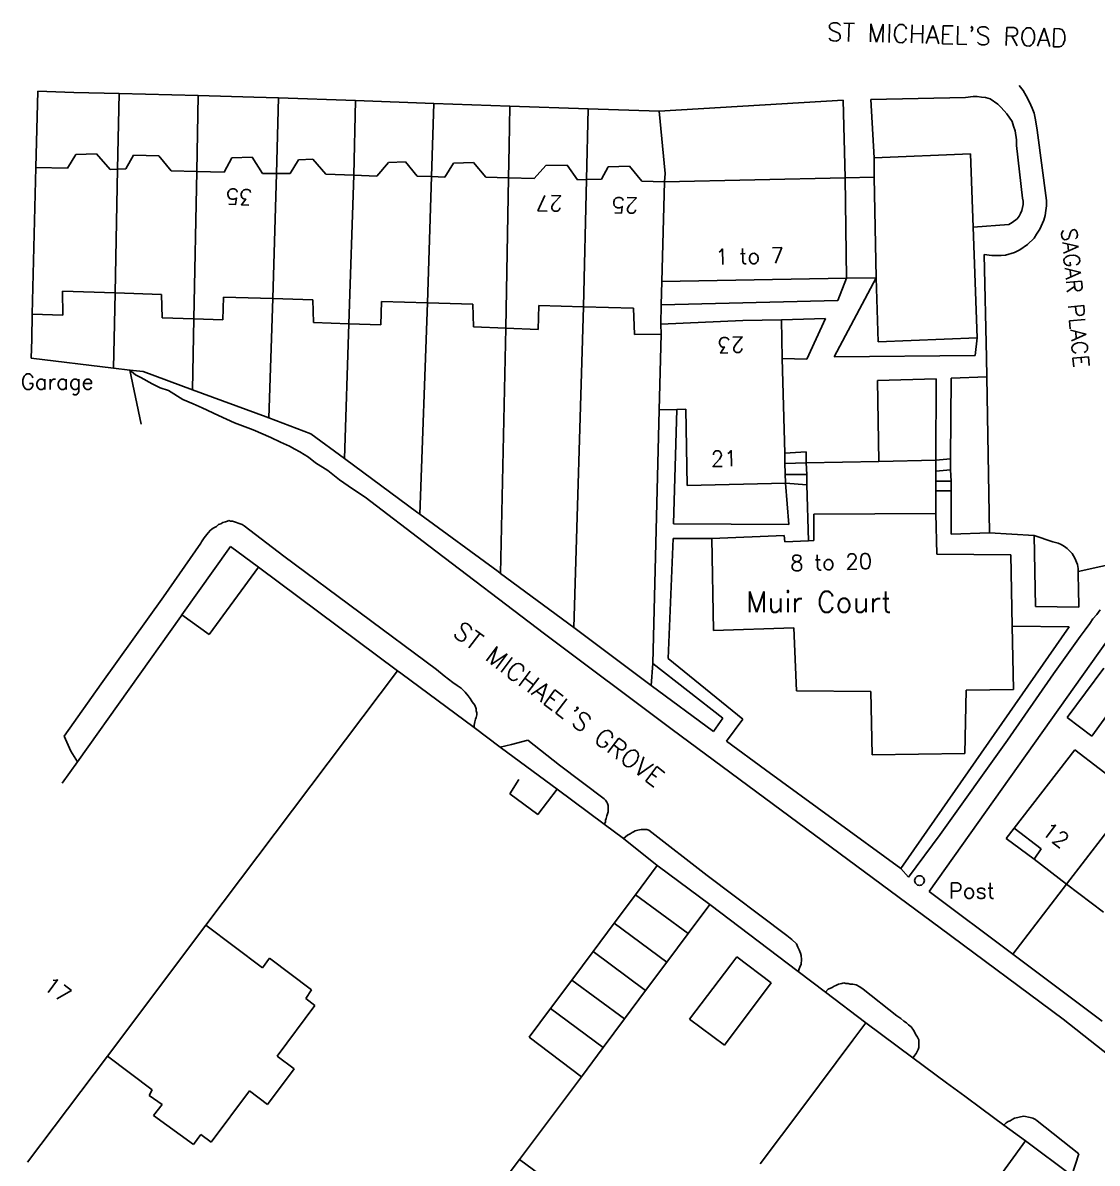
# Model space of a CAD drawing. Extents: x 427500 to 429848, y 434500 to 436505.
# Drawn here: x 427758.1 to 427841.1, y 435868.4 to 435956.4 of the extents above; entities that cross this region are included whole.
import ezdxf

# ---------------------------------------------------------------- set-up
doc = ezdxf.new("R2010")
doc.units = 0
doc.layers.add('LPTIP_Ex_Base', color=8, linetype='Continuous')
doc.styles.add('MtXpl_Romans', font='romans__.ttf')

msp = doc.modelspace()

# ---------------------------------------------------------------- linework, layer by layer
at = {"layer": 'LPTIP_Ex_Base', "color": 251, "true_color": 0x636466}
for p, q in [((427835.1, 435951.6), (427835.4, 435951.2)), ((427759.16, 435945.26), (427759.3, 435951.14)), ((427759.3, 435951.14), (427762.1, 435951.05)), ((427762.1, 435951.05), (427765.6, 435950.96)), ((427765.6, 435950.96), (427765.47, 435945.12)), ((427765.6, 435950.96), (427771.7, 435950.81)), ((427771.58, 435944.95), (427771.7, 435950.81)), ((427771.7, 435950.81), (427776, 435950.7)), ((427776, 435950.7), (427777.9, 435950.63)), ((427777.73, 435944.8), (427777.9, 435950.63)), ((427777.9, 435950.63), (427783.85, 435950.42)), ((427783.7, 435944.67), (427783.85, 435950.42)), ((427783.85, 435950.42), (427789.9, 435950.2)), ((427807.3, 435949.6), (427821.5, 435950.45)), ((427821.5, 435950.45), (427821.65, 435944.45)), ((427823.65, 435950.5), (427830.95, 435950.65)), ((427823.9, 435946), (427823.65, 435950.5)), ((427830.95, 435950.65), (427831.55, 435950.75)), ((427831.55, 435950.75), (427831.85, 435950.75)), ((427831.85, 435950.75), (427832.2, 435950.7)), ((427832.2, 435950.7), (427832.5, 435950.65)), ((427832.5, 435950.65), (427832.85, 435950.55)), ((427832.85, 435950.55), (427833.45, 435950.15)), ((427835.4, 435951.2), (427835.65, 435950.8)), ((427835.65, 435950.8), (427835.9, 435950.3)), ((427789.72, 435944.55), (427789.9, 435950.2)), ((427789.9, 435950.2), (427795.75, 435950)), ((427795.7, 435946.9), (427795.75, 435950)), ((427795.75, 435950), (427801.8, 435949.79)), ((427801.67, 435944.32), (427801.8, 435949.79)), ((427801.8, 435949.79), (427807.3, 435949.6)), ((427807.3, 435949.6), (427807.75, 435944.8)), ((427833.45, 435950.15), (427833.7, 435949.9)), ((427833.7, 435949.9), (427834.15, 435949.4)), ((427835.9, 435950.3), (427836.1, 435949.85)), ((427836.1, 435949.85), (427836.25, 435949.45)), ((427834.15, 435949.4), (427834.55, 435948.8)), ((427834.55, 435948.8), (427834.65, 435948.45)), ((427836.25, 435949.45), (427836.35, 435948.95)), ((427836.35, 435948.95), (427836.5, 435948.15)), ((427834.65, 435948.45), (427834.8, 435948.1)), ((427834.8, 435948.1), (427834.9, 435947.4)), ((427836.5, 435948.15), (427837.2, 435942.7)), ((427795.66, 435944.45), (427795.7, 435946.9)), ((427834.9, 435947.4), (427834.9, 435946.95)), ((427834.9, 435946.95), (427835.35, 435942.9)), ((427762.25, 435946.25), (427761.6, 435945.2)), ((427763.85, 435946.3), (427762.25, 435946.25)), ((427764.9, 435945.1), (427763.85, 435946.3)), ((427766.7, 435946.2), (427766.1, 435945.15)), ((427768.65, 435946.15), (427766.7, 435946.2)), ((427769.6, 435945), (427768.65, 435946.15)), ((427774.3, 435946), (427773.7, 435944.9)), ((427775.85, 435946.05), (427774.3, 435946)), ((427776.65, 435944.8), (427775.85, 435946.05)), ((427831.35, 435946.3), (427823.9, 435946)), ((427823.9, 435946), (427823.9, 435944.5)), ((427831.55, 435940.65), (427831.35, 435946.3)), ((427758.88, 435933.92), (427759.16, 435945.26)), ((427761.6, 435945.2), (427759.16, 435945.26)), ((427765.47, 435945.12), (427764.9, 435945.1)), ((427765.47, 435945.12), (427765.27, 435935.57)), ((427766.1, 435945.15), (427765.47, 435945.12)), ((427779.45, 435945.85), (427778.8, 435944.8)), ((427780.55, 435945.9), (427779.45, 435945.85)), ((427781.55, 435944.75), (427780.55, 435945.9)), ((427786.4, 435945.65), (427785.5, 435944.6)), ((427787.7, 435945.7), (427786.4, 435945.65)), ((427788.6, 435944.6), (427787.7, 435945.7)), ((427791.4, 435945.6), (427790.75, 435944.5)), ((427792.95, 435945.65), (427791.4, 435945.6)), ((427793.9, 435944.5), (427792.95, 435945.65)), ((427798.55, 435945.4), (427797.65, 435944.4)), ((427800.2, 435945.45), (427798.55, 435945.4)), ((427801, 435944.3), (427800.2, 435945.45)), ((427803.35, 435945.3), (427802.85, 435944.35)), ((427805, 435945.35), (427803.35, 435945.3)), ((427805.95, 435944.2), (427805, 435945.35)), ((427771.58, 435944.95), (427769.6, 435945)), ((427771.35, 435933.57), (427771.58, 435944.95)), ((427773.7, 435944.9), (427771.58, 435944.95)), ((427777.73, 435944.8), (427776.65, 435944.8)), ((427777.45, 435935.14), (427777.73, 435944.8)), ((427778.8, 435944.8), (427777.73, 435944.8)), ((427783.7, 435944.67), (427781.55, 435944.75)), ((427783.33, 435933.19), (427783.7, 435944.67)), ((427785.5, 435944.6), (427783.7, 435944.67)), ((427789.72, 435944.55), (427788.6, 435944.6)), ((427789.4, 435934.8), (427789.72, 435944.55)), ((427790.75, 435944.5), (427789.72, 435944.55)), ((427795.66, 435944.45), (427793.9, 435944.5)), ((427795.45, 435932.85), (427795.66, 435944.45)), ((427797.65, 435944.4), (427795.66, 435944.45)), ((427801.67, 435944.32), (427801, 435944.3)), ((427801.45, 435934.51), (427801.67, 435944.32)), ((427802.85, 435944.35), (427801.67, 435944.32)), ((427807.75, 435944.8), (427807.7, 435944.15)), ((427821.65, 435944.45), (427807.7, 435944.15)), ((427823.9, 435944.5), (427821.65, 435944.45)), ((427821.65, 435944.45), (427821.75, 435936.7)), ((427823.9, 435944.5), (427824.05, 435936.75)), ((427807.7, 435944.15), (427805.95, 435944.2)), ((427807.7, 435944.15), (427807.5, 435936.45)), ((427835.35, 435942.9), (427835.4, 435942.65)), ((427835.4, 435942.65), (427835.4, 435942.4)), ((427837.2, 435942.7), (427837.2, 435942.3)), ((427835.2, 435941.7), (427835.1, 435941.5)), ((427835.3, 435941.95), (427835.2, 435941.7)), ((427835.4, 435942.4), (427835.3, 435941.95)), ((427837.15, 435941.95), (427837.1, 435941.55)), ((427837.2, 435942.3), (427837.15, 435941.95)), ((427834.3, 435940.85), (427831.55, 435940.65)), ((427834.55, 435941), (427834.3, 435940.85)), ((427834.95, 435941.3), (427834.55, 435941)), ((427835.1, 435941.5), (427834.95, 435941.3)), ((427837, 435941.2), (427836.7, 435940.5)), ((427837.1, 435941.55), (427837, 435941.2)), ((427831.85, 435932.1), (427831.55, 435940.65)), ((427836.45, 435940.1), (427836.25, 435939.8)), ((427836.7, 435940.5), (427836.45, 435940.1)), ((427835.75, 435939.3), (427835.15, 435938.9)), ((427836.25, 435939.8), (427835.75, 435939.3)), ((427833, 435938.45), (427832.4, 435938.55)), ((427832.4, 435938.55), (427832.57, 435930.55)), ((427833.7, 435938.45), (427833, 435938.45)), ((427834.05, 435938.5), (427833.7, 435938.45)), ((427834.75, 435938.7), (427834.05, 435938.5)), ((427835.15, 435938.9), (427834.75, 435938.7)), ((427807.45, 435934.65), (427807.5, 435936.45)), ((427807.5, 435936.45), (427821.75, 435936.7)), ((427824.05, 435936.75), (427820.8, 435930.65)), ((427821.75, 435936.7), (427821.1, 435935)), ((427821.75, 435936.7), (427824.05, 435936.75)), ((427824.05, 435936.75), (427824.2, 435931.8)), ((427761.25, 435933.85), (427761.2, 435935.7)), ((427761.2, 435935.7), (427765.27, 435935.57)), ((427765.27, 435935.57), (427765.217, 435933.186)), ((427765.27, 435935.57), (427768.85, 435935.45)), ((427768.85, 435935.45), (427768.9, 435933.65)), ((427773.6, 435933.5), (427773.65, 435935.25)), ((427773.65, 435935.25), (427777.45, 435935.14)), ((427777.15, 435925.92), (427777.45, 435935.14)), ((427777.45, 435935.14), (427780.55, 435935.05)), ((427780.55, 435935.05), (427780.6, 435933.3)), ((427785.8, 435933.1), (427785.85, 435934.9)), ((427785.85, 435934.9), (427789.4, 435934.8)), ((427788.8, 435918.49), (427789.4, 435934.8)), ((427789.4, 435934.8), (427792.9, 435934.7)), ((427792.9, 435934.7), (427792.95, 435932.95)), ((427797.95, 435932.75), (427798, 435934.6)), ((427798, 435934.6), (427801.45, 435934.51)), ((427807.42, 435933.15), (427807.45, 435934.65)), ((427821.1, 435935), (427807.45, 435934.65)), ((427758.835, 435931.999), (427758.88, 435933.92)), ((427758.88, 435933.92), (427761.25, 435933.85)), ((427768.9, 435933.65), (427771.35, 435933.57)), ((427800.7, 435909.75), (427801.45, 435934.51)), ((427801.45, 435934.51), (427805.3, 435934.4)), ((427805.3, 435934.4), (427805.4, 435932.35)), ((427765.217, 435933.186), (427765.14, 435929.77)), ((427771.25, 435928.1), (427771.35, 435933.57)), ((427771.35, 435933.57), (427773.6, 435933.5)), ((427780.6, 435933.3), (427783.33, 435933.19)), ((427783, 435922.78), (427783.33, 435933.19)), ((427783.33, 435933.19), (427785.8, 435933.1)), ((427792.95, 435932.95), (427795.45, 435932.85)), ((427795.05, 435913.9), (427795.45, 435932.85)), ((427795.45, 435932.85), (427797.95, 435932.75)), ((427813.75, 435933.45), (427807.42, 435933.15)), ((427807.45, 435932.4), (427807.42, 435933.15)), ((427816.75, 435933.5), (427813.75, 435933.45)), ((427816.75, 435933.5), (427820.15, 435933.6)), ((427816.8, 435930.5), (427816.75, 435933.5)), ((427820.15, 435933.6), (427818.7, 435930.45)), ((427758.8, 435930.53), (427758.835, 435931.999)), ((427805.4, 435932.35), (427807.45, 435932.4)), ((427807.45, 435932.4), (427807.3, 435926.55)), ((427824.2, 435931.8), (427831.85, 435932.1)), ((427831.7, 435930.75), (427831.85, 435932.1)), ((427765.14, 435929.77), (427758.8, 435930.53)), ((427817, 435923.2), (427816.8, 435930.5)), ((427818.7, 435930.45), (427816.8, 435930.5)), ((427820.8, 435930.65), (427831.7, 435930.75)), ((427832.57, 435930.55), (427832.6, 435929.1)), ((427766.41, 435929.62), (427765.14, 435929.77)), ((427767.45, 435929.5), (427766.41, 435929.62)), ((427766.41, 435929.62), (427766.85, 435929.25)), ((427766.41, 435929.62), (427767.28, 435925.44)), ((427766.85, 435929.25), (427767.25, 435929.05)), ((427771.25, 435928.1), (427767.45, 435929.5)), ((427767.25, 435929.05), (427768.15, 435928.55)), ((427768.15, 435928.55), (427768.75, 435928.25)), ((427824.15, 435928.8), (427828.7, 435928.95)), ((427824.25, 435922.56), (427824.15, 435928.8)), ((427828.7, 435928.95), (427828.65, 435922.65)), ((427829.85, 435929), (427829.8, 435922.75)), ((427829.85, 435929), (427832.6, 435929.1)), ((427832.6, 435929.1), (427832.8, 435917.05)), ((427768.75, 435928.25), (427769.4, 435928.05)), ((427769.4, 435928.05), (427770.5, 435927.35)), ((427776.95, 435926), (427771.25, 435928.1)), ((427770.5, 435927.35), (427771.3, 435927)), ((427771.3, 435927), (427772, 435926.7)), ((427772, 435926.7), (427773.25, 435926.1)), ((427773.25, 435926.1), (427774.5, 435925.55)), ((427777.15, 435925.92), (427776.95, 435926)), ((427780.4, 435924.7), (427777.15, 435925.92)), ((427807.3, 435926.55), (427806.8, 435906.95)), ((427807.3, 435926.55), (427808.65, 435926.58)), ((427808.65, 435926.58), (427808.4, 435917.75)), ((427808.65, 435926.58), (427809.35, 435926.6)), ((427809.35, 435926.6), (427809.45, 435920.7)), ((427774.5, 435925.55), (427775.95, 435925)), ((427775.95, 435925), (427777.3, 435924.4)), ((427777.3, 435924.4), (427778.05, 435924.05)), ((427778.05, 435924.05), (427778.75, 435923.75)), ((427783, 435922.78), (427780.4, 435924.7)), ((427778.75, 435923.75), (427779.15, 435923.5)), ((427779.15, 435923.5), (427779.55, 435923.3)), ((427779.55, 435923.3), (427780.2, 435922.9)), ((427818.65, 435923.3), (427817, 435923.2)), ((427817, 435922.4), (427817, 435923.2)), ((427818.65, 435923.3), (427818.65, 435922.45)), ((427780.2, 435922.9), (427780.75, 435922.45)), ((427780.75, 435922.45), (427781.7, 435921.85)), ((427788.65, 435918.6), (427783, 435922.78)), ((427817, 435922.4), (427818.65, 435922.45)), ((427817.05, 435920.89), (427817, 435922.4)), ((427818.65, 435922.45), (427824.25, 435922.56)), ((427818.65, 435922.45), (427818.7, 435921.55)), ((427824.25, 435922.56), (427828.65, 435922.65)), ((427828.65, 435922.65), (427829.8, 435922.75)), ((427828.65, 435922.65), (427828.65, 435920.3)), ((427829.8, 435921.9), (427829.8, 435922.75)), ((427781.7, 435921.85), (427782.6, 435921.15)), ((427817.03, 435921.55), (427818.7, 435921.55)), ((427818.7, 435921.55), (427818.7, 435920.75)), ((427829.8, 435921.9), (427828.65, 435921.8)), ((427829.85, 435921.05), (427829.8, 435921.9)), ((427782.6, 435921.15), (427783.6, 435920.45)), ((427783.6, 435920.45), (427784.6, 435919.8)), ((427809.45, 435920.7), (427817.05, 435920.89)), ((427817.05, 435920.89), (427817.3, 435917.7)), ((427818.7, 435920.75), (427817.05, 435920.89)), ((427818.7, 435920.75), (427818.821, 435916.431)), ((427828.65, 435921.05), (427829.85, 435921.05)), ((427829.85, 435920.3), (427829.85, 435921.05)), ((427784.6, 435919.8), (427789.5, 435916.05)), ((427829.85, 435920.3), (427828.65, 435920.3)), ((427828.65, 435920.3), (427828.65, 435918.55)), ((427829.85, 435920.3), (427829.85, 435916.95)), ((427773.6, 435917.85), (427773.45, 435917.75)), ((427773.8, 435917.9), (427773.6, 435917.85)), ((427773.95, 435917.95), (427773.8, 435917.9)), ((427774.05, 435918), (427773.95, 435917.95)), ((427774.2, 435917.95), (427774.05, 435918)), ((427774.35, 435917.95), (427774.2, 435917.95)), ((427775.1, 435917.7), (427774.35, 435917.95)), ((427788.8, 435918.49), (427788.65, 435918.6)), ((427794.85, 435914.05), (427788.8, 435918.49)), ((427819.25, 435918.5), (427828.65, 435918.55)), ((427819.25, 435916.45), (427819.25, 435918.5)), ((427828.65, 435918.55), (427828.75, 435915.4)), ((427772.45, 435917.05), (427772.15, 435916.65)), ((427772.65, 435917.25), (427772.45, 435917.05)), ((427772.85, 435917.4), (427772.65, 435917.25)), ((427773.1, 435917.55), (427772.85, 435917.4)), ((427773.25, 435917.7), (427773.1, 435917.55)), ((427773.45, 435917.75), (427773.25, 435917.7)), ((427775.25, 435917.6), (427775.1, 435917.7)), ((427778.3, 435915.25), (427775.25, 435917.6)), ((427808.4, 435917.75), (427817.3, 435917.7)), ((427829.85, 435916.95), (427832.8, 435917.05)), ((427832.8, 435917.05), (427836.25, 435916.85)), ((427771.9, 435916.25), (427769, 435912.1)), ((427771.95, 435916.35), (427771.9, 435916.25)), ((427772.15, 435916.65), (427771.95, 435916.35)), ((427789.5, 435916.05), (427798.45, 435909.25)), ((427808.37, 435916.6), (427808, 435907.35)), ((427811.35, 435916.61), (427808.37, 435916.6)), ((427811.35, 435916.61), (427816.95, 435916.85)), ((427811.5, 435909.5), (427811.35, 435916.61)), ((427816.95, 435916.85), (427817, 435916.35)), ((427817, 435916.35), (427818.821, 435916.431)), ((427818.821, 435916.431), (427819.25, 435916.45)), ((427836.25, 435916.85), (427836.35, 435911.35)), ((427837.7, 435916.35), (427836.25, 435916.85)), ((427838.1, 435916.25), (427837.7, 435916.35)), ((427838.35, 435916.15), (427838.1, 435916.25)), ((427838.6, 435916), (427838.35, 435916.15)), ((427770.44, 435910.72), (427774.2, 435916)), ((427774.2, 435916), (427776.35, 435914.4)), ((427790.1, 435906.5), (427778.3, 435915.25)), ((427828.75, 435915.4), (427834.45, 435915.35)), ((427834.45, 435915.35), (427834.55, 435909.85)), ((427838.8, 435915.85), (427838.6, 435916)), ((427839.2, 435915.45), (427838.8, 435915.85)), ((427839.4, 435915.1), (427839.2, 435915.45)), ((427839.65, 435914.05), (427845.3, 435915.3)), ((427772.55, 435909.2), (427776.35, 435914.4)), ((427776.35, 435914.4), (427787.09, 435906.39)), ((427839.6, 435914.6), (427839.4, 435915.1)), ((427839.65, 435914.3), (427839.6, 435914.6)), ((427839.65, 435914.05), (427839.65, 435914.3)), ((427795.05, 435913.9), (427794.85, 435914.05)), ((427800.7, 435909.75), (427795.05, 435913.9)), ((427839.65, 435913.75), (427839.65, 435914.05)), ((427839.67, 435912.77), (427839.65, 435913.75)), ((427839.7, 435911.3), (427839.67, 435912.77)), ((427769, 435912.1), (427764.2, 435905.4)), ((427828.15, 435889.35), (427843.4, 435910.85)), ((427836.35, 435911.35), (427839.7, 435911.3)), ((427841.1, 435910.75), (427841.35, 435911.1)), ((427762.37, 435899.37), (427770.35, 435910.6)), ((427770.35, 435910.6), (427770.44, 435910.72)), ((427770.44, 435910.72), (427772.55, 435909.2)), ((427840.2, 435909.55), (427840.55, 435910.05)), ((427840.55, 435910.05), (427840.8, 435910.4)), ((427840.8, 435910.4), (427841.1, 435910.75)), ((427798.45, 435909.25), (427808.3, 435901.85)), ((427806.68, 435905.25), (427800.7, 435909.75)), ((427817.7, 435909.7), (427811.5, 435909.5)), ((427817.9, 435904.85), (427817.7, 435909.7)), ((427838.95, 435909.8), (427825.97, 435891.13)), ((427834.55, 435909.85), (427834.65, 435904.95)), ((427834.55, 435909.85), (427838.95, 435909.8)), ((427837.75, 435906.15), (427839.8, 435909.05)), ((427839.8, 435909.05), (427840.2, 435909.55)), ((427808, 435907.35), (427813.75, 435902.65)), ((427787.09, 435906.39), (427772.29, 435886.75)), ((427787.09, 435906.39), (427787.35, 435906.2)), ((427790.7, 435906), (427790.1, 435906.5)), ((427806.8, 435906.95), (427806.68, 435905.25)), ((427812.2, 435902.75), (427806.8, 435906.95)), ((427838.8, 435902.8), (427841.65, 435906.6)), ((427787.35, 435906.2), (427793, 435902.01)), ((427791.35, 435905.5), (427790.7, 435906)), ((427791.7, 435905.25), (427791.35, 435905.5)), ((427834.2, 435901.05), (427837.75, 435906.15)), ((427764.2, 435905.4), (427761.35, 435901.35)), ((427792, 435905.05), (427791.7, 435905.25)), ((427792.3, 435904.75), (427792, 435905.05)), ((427792.55, 435904.45), (427792.3, 435904.75)), ((427811.5, 435901.7), (427806.68, 435905.25)), ((427823.65, 435904.8), (427817.9, 435904.85)), ((427823.75, 435899.9), (427823.65, 435904.8)), ((427831, 435904.9), (427830.9, 435900)), ((427834.65, 435904.95), (427831, 435904.9)), ((427843.5, 435905.2), (427840.7, 435901.35)), ((427792.7, 435904.25), (427792.55, 435904.45)), ((427792.85, 435904), (427792.7, 435904.25)), ((427793.05, 435903.75), (427792.85, 435904)), ((427793.15, 435903.45), (427793.05, 435903.75)), ((427793.15, 435903.3), (427793.15, 435903.45)), ((427793.2, 435903.15), (427793.15, 435903.3)), ((427793.15, 435902.8), (427793.2, 435903)), ((427793.2, 435903), (427793.2, 435903.15)), ((427793, 435902.2), (427793.05, 435902.45)), ((427793, 435902.01), (427793, 435902.2)), ((427793, 435902.01), (427795.02, 435900.51)), ((427793.05, 435902.45), (427793.1, 435902.65)), ((427793.1, 435902.65), (427793.15, 435902.8)), ((427811.5, 435901.7), (427812.2, 435902.75)), ((427813.75, 435902.65), (427812.5, 435900.95)), ((427840.7, 435901.35), (427838.8, 435902.8)), ((427761.35, 435901.35), (427761.85, 435900.2)), ((427808.3, 435901.85), (427829, 435886.55)), ((427761.85, 435900.2), (427762.37, 435899.37)), ((427795.9, 435900.7), (427795.02, 435900.51)), ((427795.02, 435900.51), (427797.08, 435898.98)), ((427797.15, 435901.05), (427795.9, 435900.7)), ((427799.6, 435899.1), (427797.15, 435901.05)), ((427815.5, 435898.75), (427812.5, 435900.95)), ((427829, 435893.75), (427834.2, 435901.05)), ((427839.4, 435900.3), (427834.7, 435894.25)), ((427844.01, 435896.75), (427839.4, 435900.3)), ((427761.19, 435897.72), (427762.37, 435899.37)), ((427830.9, 435900), (427823.75, 435899.9)), ((427797.08, 435898.98), (427799.41, 435897.25)), ((427803.05, 435896.5), (427799.6, 435899.1)), ((427825.97, 435891.13), (427815.5, 435898.75)), ((427795.75, 435896.9), (427796.45, 435898)), ((427797.93, 435895.29), (427795.75, 435896.9)), ((427797.93, 435895.29), (427799.41, 435897.25)), ((427799.41, 435897.25), (427803.05, 435894.55)), ((427838.76, 435889.93), (427844.01, 435896.75)), ((427803.15, 435896.4), (427803.05, 435896.5)), ((427803.25, 435896.25), (427803.15, 435896.4)), ((427803.3, 435896.15), (427803.25, 435896.25)), ((427803.35, 435896), (427803.3, 435896.15)), ((427803.35, 435895.5), (427803.35, 435896)), ((427803.15, 435894.85), (427803.2, 435895)), ((427803.2, 435895), (427803.25, 435895.2)), ((427803.25, 435895.2), (427803.35, 435895.5)), ((427803.05, 435894.55), (427803.15, 435894.7)), ((427803.05, 435894.55), (427804.54, 435893.44)), ((427803.15, 435894.7), (427803.15, 435894.85)), ((427805.45, 435894.05), (427805.3, 435893.95)), ((427805.65, 435894.1), (427805.45, 435894.05)), ((427805.9, 435894.15), (427805.65, 435894.1)), ((427806.35, 435894.15), (427805.9, 435894.15)), ((427806.5, 435894.1), (427806.35, 435894.15)), ((427811, 435890.6), (427806.5, 435894.1)), ((427834.1, 435893.45), (427834.7, 435894.25)), ((427834.7, 435894.25), (427836.8, 435892.65)), ((427804.85, 435893.7), (427804.54, 435893.44)), ((427804.54, 435893.44), (427807.15, 435891.35)), ((427805.05, 435893.8), (427804.85, 435893.7)), ((427805.2, 435893.9), (427805.05, 435893.8)), ((427805.3, 435893.95), (427805.2, 435893.9)), ((427826.55, 435890.45), (427829, 435893.75)), ((427836.25, 435891.85), (427834.1, 435893.45)), ((427836.8, 435892.65), (427836.25, 435891.85)), ((427836.25, 435891.85), (427838.76, 435889.93)), ((427807.15, 435891.35), (427805.46, 435889.09)), ((427807.22, 435891.3), (427807.15, 435891.35)), ((427811.2, 435888.35), (427807.22, 435891.3)), ((427817.15, 435885.95), (427811, 435890.6)), ((427825.97, 435891.13), (427826.55, 435890.45)), ((427834.6, 435884.52), (427838.76, 435889.93)), ((427838.76, 435889.93), (427841.6, 435887.75)), ((427805.46, 435889.09), (427803.83, 435886.91)), ((427809.53, 435886.11), (427805.46, 435889.09)), ((427828.15, 435889.35), (427834.6, 435884.52)), ((427809.53, 435886.11), (427811.2, 435888.35)), ((427811.2, 435888.35), (427818.04, 435883.18)), ((427772.29, 435886.75), (427764.69, 435876.65)), ((427772.29, 435886.75), (427776.65, 435883.45)), ((427803.83, 435886.91), (427802.19, 435884.71)), ((427803.83, 435886.91), (427807.89, 435883.91)), ((427807.89, 435883.91), (427809.53, 435886.11)), ((427829, 435886.55), (427838.5, 435879.5)), ((427817.55, 435885.65), (427817.15, 435885.95)), ((427817.9, 435885.3), (427817.55, 435885.65)), ((427818, 435885.05), (427817.9, 435885.3)), ((427802.19, 435884.71), (427800.54, 435882.51)), ((427806.25, 435881.7), (427802.19, 435884.71)), ((427818.1, 435884.85), (427818, 435885.05)), ((427818.2, 435884.6), (427818.1, 435884.85)), ((427818.25, 435884.4), (427818.2, 435884.6)), ((427818.3, 435884.1), (427818.25, 435884.4)), ((427834.6, 435884.52), (427841.5, 435879.35)), ((427776.65, 435883.45), (427777.2, 435884.2)), ((427777.2, 435884.2), (427780.45, 435881.75)), ((427806.25, 435881.7), (427807.89, 435883.91)), ((427809.65, 435879.5), (427812.84, 435883.69)), ((427812.84, 435883.69), (427813.3, 435884.3)), ((427813.3, 435884.3), (427815.95, 435882.3)), ((427818.04, 435883.18), (427818.15, 435883.5)), ((427818.15, 435883.5), (427818.25, 435883.75)), ((427818.25, 435883.75), (427818.3, 435884.1)), ((427818.04, 435883.18), (427820.13, 435881.58)), ((427780.45, 435881.75), (427780, 435881.1)), ((427800.54, 435882.51), (427798.91, 435880.33)), ((427800.54, 435882.51), (427804.63, 435879.52)), ((427804.63, 435879.52), (427806.25, 435881.7)), ((427815.95, 435882.3), (427812.33, 435877.48)), ((427820.35, 435881.8), (427820.13, 435881.58)), ((427820.65, 435881.95), (427820.35, 435881.8)), ((427820.8, 435882.05), (427820.65, 435881.95)), ((427820.95, 435882.1), (427820.8, 435882.05)), ((427821.15, 435882.2), (427820.95, 435882.1)), ((427821.4, 435882.25), (427821.15, 435882.2)), ((427821.55, 435882.3), (427821.4, 435882.25)), ((427821.7, 435882.25), (427821.55, 435882.3)), ((427821.9, 435882.25), (427821.7, 435882.25)), ((427822.05, 435882.2), (427821.9, 435882.25)), ((427822.25, 435882.2), (427822.05, 435882.2)), ((427822.5, 435882.15), (427822.25, 435882.2)), ((427822.8, 435882), (427822.5, 435882.15)), ((427823.05, 435881.8), (427822.8, 435882)), ((427825.65, 435879.75), (427823.05, 435881.8)), ((427780, 435881.1), (427780.7, 435880.55)), ((427820.13, 435881.58), (427823.25, 435879.2)), ((427780.7, 435880.55), (427777.8, 435876.65)), ((427798.91, 435880.33), (427797.25, 435878.1)), ((427802.98, 435877.31), (427798.91, 435880.33)), ((427802.98, 435877.31), (427804.63, 435879.52)), ((427812.33, 435877.48), (427809.65, 435879.5)), ((427822.25, 435877.87), (427823.25, 435879.2)), ((427823.25, 435879.2), (427826.89, 435876.5)), ((427825.95, 435879.55), (427825.65, 435879.75)), ((427826.2, 435879.35), (427825.95, 435879.55)), ((427826.4, 435879.2), (427826.2, 435879.35)), ((427826.55, 435879.05), (427826.4, 435879.2)), ((427838.5, 435879.5), (427851.75, 435869.01)), ((427826.75, 435878.9), (427826.55, 435879.05)), ((427826.95, 435878.65), (427826.75, 435878.9)), ((427827.15, 435878.25), (427826.95, 435878.65)), ((427827.25, 435878.1), (427827.15, 435878.25)), ((427797.25, 435878.1), (427801.3, 435875.05)), ((427801.3, 435875.05), (427802.98, 435877.31)), ((427818.38, 435872.71), (427822.25, 435877.87)), ((427827.35, 435877.9), (427827.25, 435878.1)), ((427827.3, 435877.15), (427827.35, 435877.3)), ((427827.35, 435877.3), (427827.35, 435877.9)), ((427764.69, 435876.65), (427758.51, 435868.45)), ((427768.15, 435874.05), (427764.69, 435876.65)), ((427777.8, 435876.65), (427779.1, 435875.65)), ((427826.89, 435876.5), (427827.15, 435876.85)), ((427826.89, 435876.5), (427829.488, 435874.578)), ((427827.15, 435876.85), (427827.3, 435877.15)), ((427779.1, 435875.65), (427777.05, 435872.9)), ((427801.3, 435875.05), (427796.5, 435868.67)), ((427767.9, 435873.6), (427768.15, 435874.05)), ((427775.65, 435873.95), (427772.7, 435870)), ((427777.05, 435872.9), (427775.65, 435873.95)), ((427829.488, 435874.578), (427830.892, 435873.539)), ((427768.9, 435872.9), (427767.9, 435873.6)), ((427768.25, 435872.05), (427768.9, 435872.9)), ((427830.892, 435873.539), (427832.208, 435872.574)), ((427771.33, 435869.82), (427768.25, 435872.05)), ((427815.09, 435868.33), (427818.38, 435872.71)), ((427832.208, 435872.574), (427833.92, 435871.32)), ((427834.1, 435871.5), (427833.92, 435871.32)), ((427833.92, 435871.32), (427835.6, 435870.1)), ((427834.25, 435871.6), (427834.1, 435871.5)), ((427834.4, 435871.65), (427834.25, 435871.6)), ((427834.55, 435871.75), (427834.4, 435871.65)), ((427834.75, 435871.85), (427834.55, 435871.75)), ((427835, 435871.9), (427834.75, 435871.85)), ((427835.2, 435871.95), (427835, 435871.9)), ((427835.45, 435872), (427835.2, 435871.95)), ((427835.95, 435871.9), (427835.45, 435872)), ((427836.15, 435871.85), (427835.95, 435871.9)), ((427836.35, 435871.75), (427836.15, 435871.85)), ((427836.5, 435871.65), (427836.35, 435871.75)), ((427839.7, 435869.1), (427836.5, 435871.65)), ((427771.9, 435870.6), (427771.33, 435869.82)), ((427772.7, 435870), (427771.9, 435870.6)), ((427835.6, 435870.1), (427832.3, 435865.6)), ((427839.16, 435867.43), (427835.6, 435870.1)), ((427796.5, 435868.67), (427788.78, 435858.4)), ((427796.5, 435868.67), (427800.55, 435865.7)), ((427839.16, 435867.43), (427839.7, 435869.1))]:
    msp.add_line(p, q, dxfattribs=at)
msp.add_lwpolyline([(427827.775, 435890.2), (427827.768, 435890.127), (427827.746, 435890.056), (427827.712, 435889.992), (427827.665, 435889.935), (427827.608, 435889.888), (427827.544, 435889.854), (427827.473, 435889.832), (427827.4, 435889.825), (427827.327, 435889.832), (427827.256, 435889.854), (427827.192, 435889.888), (427827.135, 435889.935), (427827.088, 435889.992), (427827.054, 435890.056), (427827.032, 435890.127), (427827.025, 435890.2), (427827.032, 435890.273), (427827.054, 435890.344), (427827.088, 435890.408), (427827.135, 435890.465), (427827.192, 435890.512), (427827.256, 435890.546), (427827.327, 435890.568), (427827.4, 435890.575), (427827.473, 435890.568), (427827.544, 435890.546), (427827.608, 435890.512), (427827.665, 435890.465), (427827.712, 435890.408), (427827.746, 435890.344), (427827.768, 435890.273), (427827.775, 435890.2)], dxfattribs=at)

# ---------------------------------------------------------------- texts
at = {"layer": 'LPTIP_Ex_Base', "color": 251, "true_color": 0x636466, "style": 'MtXpl_Romans'}
for s, height, rotation, p in [("ST MICHAEL'S ROAD", 1.4, 358.5, (427820.248, 435955.043)), ('35', 1.2, 177.6, (427775.905, 435943.541)), ('27', 1.2, 178.8, (427799.851, 435943.065)), ('25', 1.2, 178.4, (427805.696, 435942.907)), ('SAGAR PLACE', 1.2, 275.2, (427838.34, 435940.526)), ('1 to 7', 1.2, 1.5, (427811.654, 435937.752)), ('23', 1.2, 182, (427813.852, 435932.194)), ('21', 1.2, 1.5, (427811.298, 435922.157)), ('8 to 20', 1.2, 1.5, (427817.43, 435914.107)), ("ST MICHAEL'S GROVE", 1.4, 323, (427791.265, 435909.18)), ('12', 1.2, 322, (427836.732, 435893.871)), ('17', 1.2, 322.6, (427759.66, 435881.911))]:
    msp.add_text(s, height=height, rotation=rotation, dxfattribs=at).set_placement(p)
for s, height, p in [('Garage', 1.2, (427757.992, 435928.113)), ('Muir Court', 1.6, (427813.998, 435910.915)), ('Post', 1.2, (427829.674, 435888.811))]:
    msp.add_text(s, height=height, dxfattribs=at).set_placement(p)

doc.saveas('drawing.dxf')
